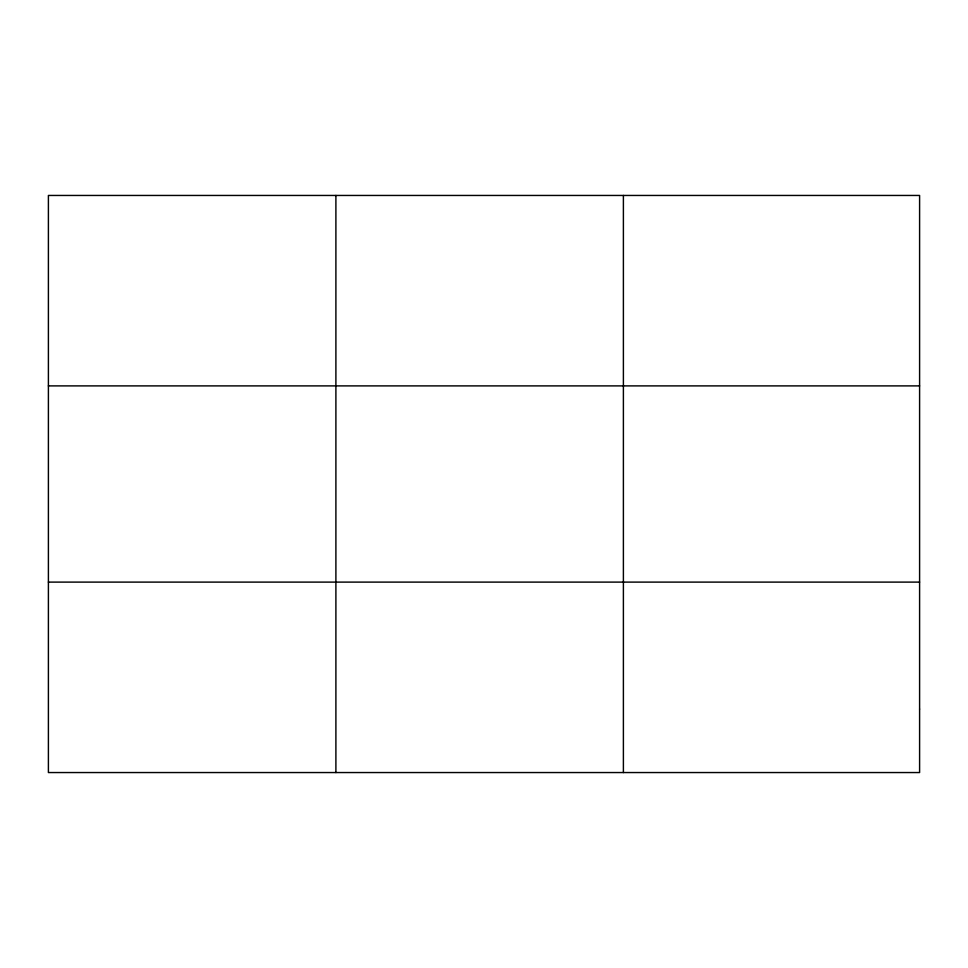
<?xml version="1.0" encoding="UTF-8"?>
<svg xmlns="http://www.w3.org/2000/svg" width="968" height="968" viewBox="0 0 968 968"><rect width="100%" height="100%" fill="white"/><g stroke="black" fill="none" stroke-linecap="round" stroke-linejoin="round"><path stroke-width="1.45" d="M335.896 195.451L335.896 772.549M623.392 195.451L623.392 772.549M48.4 385.893L919.6 385.893M48.4 582.107L919.6 582.107M919.6 709.072L919.6 772.549L48.4 772.549L48.4 195.451L919.6 195.451L919.6 709.072"/></g></svg>
